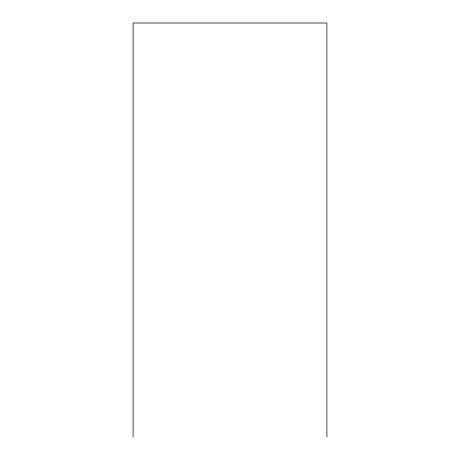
<?xml version="1.0" encoding="UTF-8"?>
<svg xmlns="http://www.w3.org/2000/svg" width="460" height="460" viewBox="0 0 460 460"><rect width="100%" height="100%" fill="white"/><g stroke="black" fill="none" stroke-linecap="round" stroke-linejoin="round"><path stroke-width="0.69" d="M326.893 437L326.893 23L133.107 23L133.107 437"/></g></svg>
